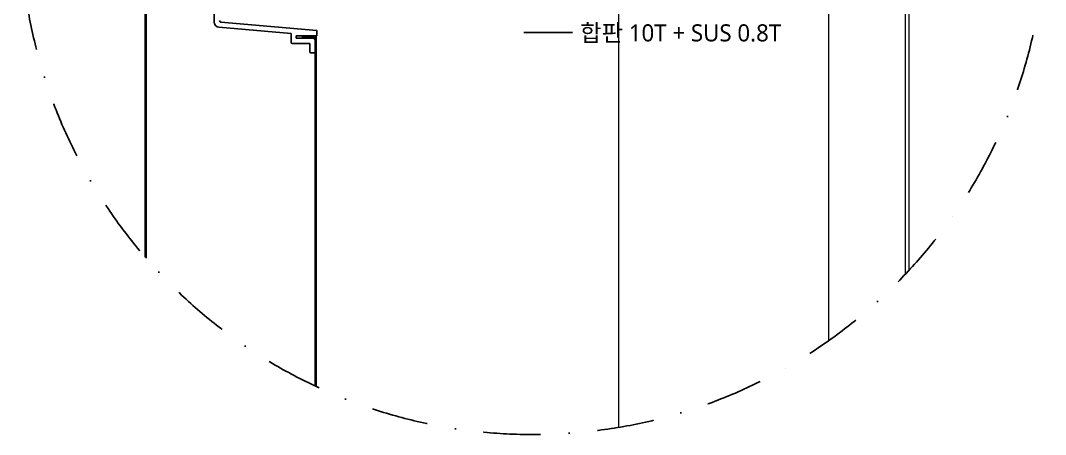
# Model space of a CAD drawing. Header units: millimetres. Extents: x 232323 to 272954, y -5343 to 8721.
# Drawn here: x 249759 to 251559, y 3849 to 4576 of the extents above; entities that cross this region are included whole.
import ezdxf
from ezdxf.enums import TextEntityAlignment as Align

# ---------------------------------------------------------------- set-up
doc = ezdxf.new("R2010")
doc.units = ezdxf.units.MM
doc.header["$MEASUREMENT"] = 0
doc.linetypes.add('DASHDOTX2', pattern=[2, 1, -0.5, 0, -0.5])
doc.layers.get('0').update_dxf_attribs({"linetype": 'CONTINUOUS'})
for name, color, linetype, lineweight in [('A-DWXM-ELEV', 8, 'CONTINUOUS', 18), ('A-ELEV-LIN3', 8, 'CONTINUOUS', 18), ('A-MKXS-LEAD', 7, 'CONTINUOUS', 25), ('A-MKXS-MAK2', 3, 'DASHDOTX2', 25), ('A-XXXX-TXT2', 3, 'CONTINUOUS', 25)]:
    doc.layers.add(name, color=color, linetype=linetype, lineweight=lineweight)
doc.styles.add('맑은고딕', font='malgun.ttf')

msp = doc.modelspace()

# ---------------------------------------------------------------- linework, layer by layer
for p, q in [((249977.8, 4160.6), (249977.8, 4704)), ((249979.6, 4158.5), (249979.6, 4702.2)), ((250099, 4573.2), (250099, 4594.2)), ((250110.8, 4573), (250279, 4558.2)), ((250234, 4553.2), (250107.2, 4564.3)), ((250279, 4558.2), (250279, 4549.2)), ((250234, 4537.2), (250234, 4553.2)), ((250243, 4549.2), (250243, 4544.7)), ((250279, 4549.2), (250243, 4549.2)), ((250243, 4544.7), (250273, 4544.7)), ((250253.8, 4547.9), (250253.8, 4546.1)), ((250253.8, 4547.9), (250277.8, 4547.9)), ((250253.8, 4546.1), (250276, 4546.1)), ((250276, 3934.5), (250276, 4546.1)), ((250277.8, 3933.7), (250277.8, 4547.9)), ((250267, 4535.7), (250235.5, 4535.7)), ((250267, 4520.7), (250267, 4535.7)), ((250274.5, 4519.2), (250268.5, 4519.2))]:
    msp.add_line(p, q)
for centre, radius, start, end in [((250108, 4573.2), 9, 180, 264.9869), ((250111, 4576), 3, 180, 264.9869), ((250235.5, 4537.2), 1.5, 180, 270), ((250273, 4541.7), 3, 0, 90), ((250268.5, 4520.7), 1.5, 180, 270), ((250274.5, 4520.7), 1.5, 270, 0)]:
    msp.add_arc(centre, radius, start, end)
at = {"layer": 'A-DWXM-ELEV'}
msp.add_lwpolyline([(251312.8, 4130.8), (251312.8, 4650), (251177.8, 4650), (251177.8, 4013.8)], dxfattribs=at)
at = {"layer": 'A-ELEV-LIN3'}
for p, q in [((250808.8, 4659), (250808.8, 3861.6)), ((251318.8, 4659), (251318.8, 4137.2))]:
    msp.add_line(p, q, dxfattribs=at)
at = {"layer": 'A-MKXS-LEAD'}
msp.add_line((250642.7, 4554.8), (250728.1, 4554.8), dxfattribs=at)
msp.add_lwpolyline([(250597.9, 4632.4, 0, 10, 0), (250612.9, 4606.5, 0, 0, 0), (250642.7, 4554.8, 0, 0, 0)], format="xyseb", dxfattribs=at)
at = {"layer": 'A-MKXS-MAK2', "ltscale": 100}
msp.add_circle((250658.8, 4749), 900, dxfattribs=at)

# ---------------------------------------------------------------- texts
at = {"layer": 'A-XXXX-TXT2', "style": '맑은고딕'}
msp.add_text('합판 10T + SUS 0.8T ', height=30, dxfattribs=at).set_placement((250741.6, 4554.3), align=Align.MIDDLE_LEFT)

doc.saveas('drawing.dxf')
